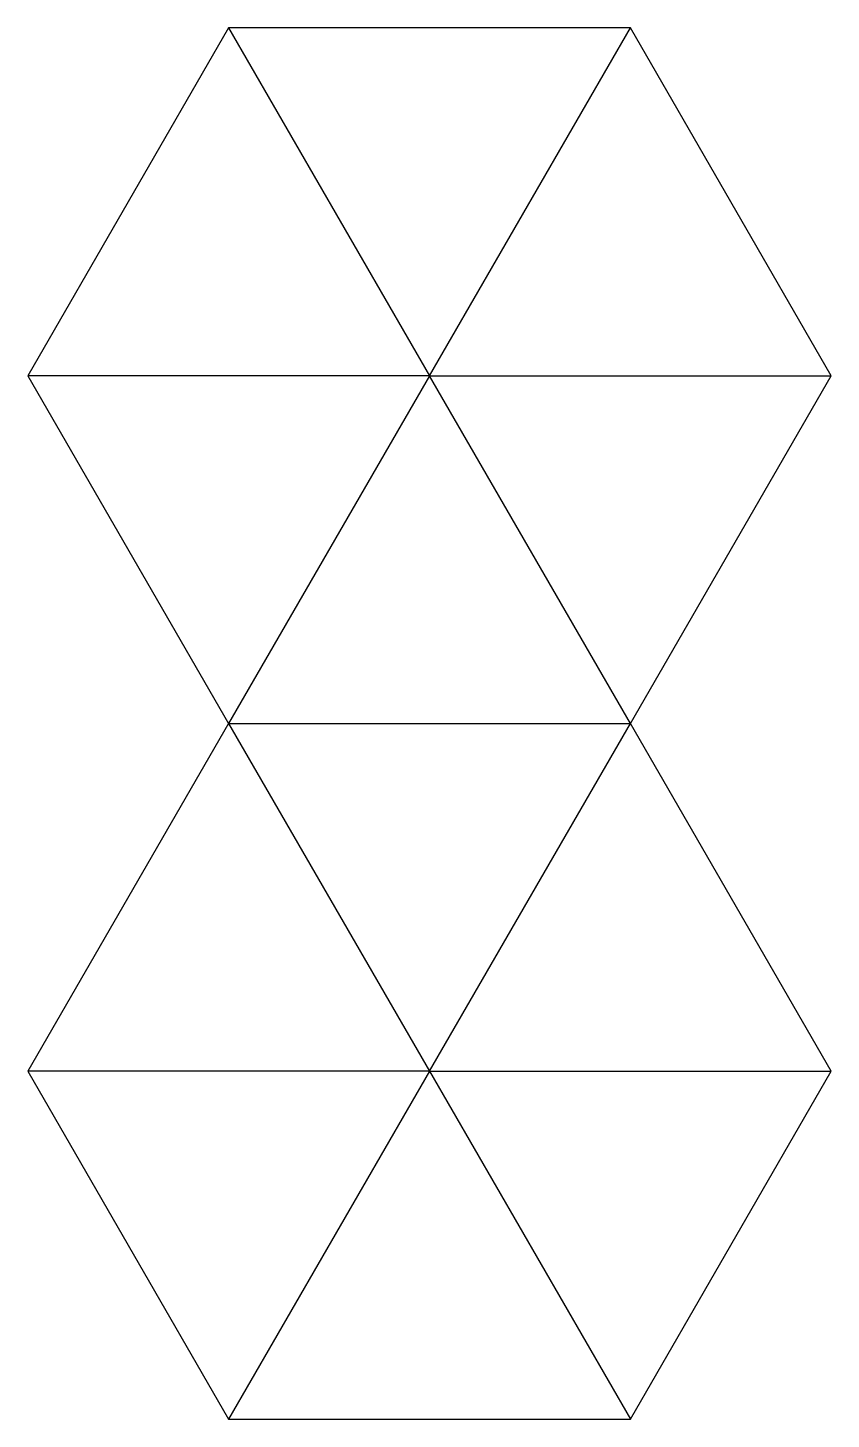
# Model space of a CAD drawing. Header units: centimetres. Extents: x -3.5 to 10.5, y -12.1 to 12.1.
import ezdxf

# ---------------------------------------------------------------- set-up
doc = ezdxf.new("R2010")
doc.units = ezdxf.units.CM
doc.header["$MEASUREMENT"] = 0
doc.layers.add('Pol v1_Sketch1', color=7, linetype='Continuous')

msp = doc.modelspace()

# ---------------------------------------------------------------- linework, layer by layer
at = {"layer": 'Pol v1_Sketch1'}
for p, q in [((0, 12.124), (-3.5, 6.062)), ((0, 12.124), (3.5, 6.062)), ((7, 12.124), (0, 12.124)), ((3.5, 6.062), (7, 12.124)), ((10.5, 6.062), (7, 12.124)), ((-3.5, 6.062), (0, 0)), ((3.5, 6.062), (-3.5, 6.062)), ((3.5, 6.062), (0, 0)), ((7, 0), (3.5, 6.062)), ((3.5, 6.062), (10.5, 6.062)), ((7, 0), (10.5, 6.062)), ((0, 0), (-3.5, -6.062)), ((0, 0), (7, 0)), ((0, 0), (3.5, -6.062)), ((3.5, -6.062), (7, 0)), ((10.5, -6.062), (7, 0)), ((-3.5, -6.062), (0, -12.124)), ((3.5, -6.062), (-3.5, -6.062)), ((3.5, -6.062), (0, -12.124)), ((3.5, -6.062), (7, -12.124)), ((3.5, -6.062), (10.5, -6.062)), ((7, -12.124), (10.5, -6.062)), ((0, -12.124), (7, -12.124))]:
    msp.add_line(p, q, dxfattribs=at)
for p in [(3.5, 6.062), (3.5, -6.062), (3.5, -6.062)]:
    msp.add_point(p, dxfattribs=at)

doc.saveas('drawing.dxf')
